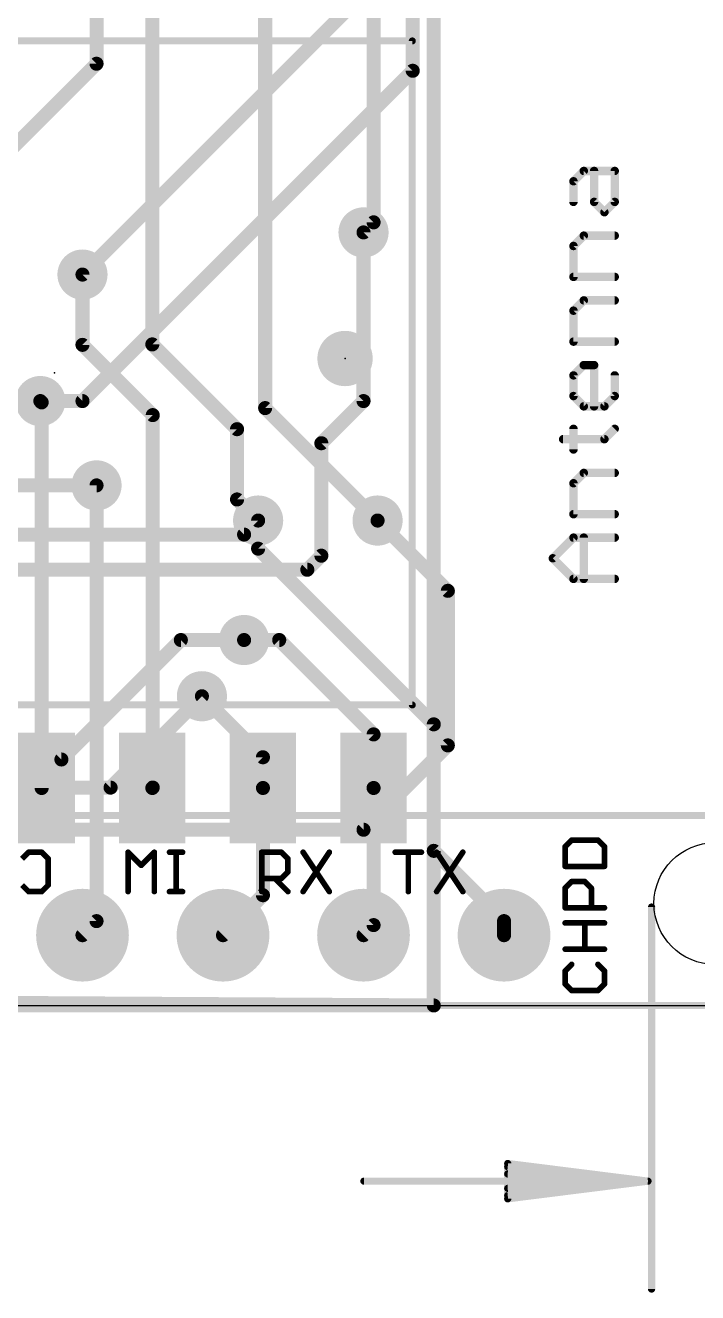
# Model space of a CAD drawing. Extents: x -6.8 to 60.3, y -8.9 to 34.9.
# Drawn here: x 35.8 to 47.95, y -5.19 to 17.71 of the extents above; entities that cross this region are included whole.
import ezdxf

# ---------------------------------------------------------------- set-up
doc = ezdxf.new("R2010")
doc.units = 0
for name, color, linetype in [('1', 12, 'CONTINUOUS'), ('16', 132, 'CONTINUOUS'), ('17', 110, 'CONTINUOUS'), ('18', 110, 'CONTINUOUS'), ('20', 53, 'CONTINUOUS'), ('21', 40, 'CONTINUOUS'), ('23', 40, 'CONTINUOUS'), ('47', 253, 'CONTINUOUS')]:
    doc.layers.add(name, color=color, linetype=linetype)

# ---------------------------------------------------------------- blocks, each defined once
blk = doc.blocks.new('ROUNDP')
at = {"const_width": 0.5}
blk.add_lwpolyline([(0, -0.25, 1), (0, 0.25, 1), (0, -0.25)], format="xyb", dxfattribs=at)
blk = doc.blocks.new('PIE')
at = {"const_width": 0.5}
blk.add_lwpolyline([(0, -0.25, 1), (0, 0.25, 1), (0, -0.25)], format="xyb", dxfattribs=at)
blk = doc.blocks.new('RECT')
blk.add_solid([(-0.5, -0.5), (0.5, -0.5), (-0.5, 0.5), (0.5, 0.5)])
blk = doc.blocks.new('ROUNDV')
at = {"const_width": 0.5}
blk.add_lwpolyline([(0, -0.25, 1), (0, 0.25, 1), (0, -0.25)], format="xyb", dxfattribs=at)

msp = doc.modelspace()

# ---------------------------------------------------------------- linework, layer by layer
at = {"layer": '1', "const_width": 0.254}
for points in [[(43.18, 0), (43.18, 22.86)], [(37.084, 17.018), (37.084, 20.193)], [(38.092, 18.93), (38.092, 11.946)], [(40.132, 18.89), (40.132, 10.795)], [(42.092, 14.152), (42.092, 18.93)], [(33.909, 13.843), (37.084, 17.018)], [(41.91, 13.97), (42.092, 14.152)], [(36.83, 13.208), (36.83, 11.938)], [(36.83, 11.938), (38.1, 10.668)], [(38.092, 11.946), (39.624, 10.414)], [(36.092, 10.898), (36.068, 10.922)], [(36.092, 10.898), (36.092, 3.93)], [(38.1, 10.668), (38.1, 3.938)], [(40.132, 10.795), (42.164, 8.763)], [(39.624, 10.414), (39.624, 9.144)], [(37.084, 1.524), (37.084, 9.398)], [(39.624, 9.144), (40.005, 8.763)], [(40.005, 8.763), (40.005, 8.255)], [(40.005, 8.255), (43.18, 5.08)], [(39.751, 6.604), (40.386, 6.604)], [(40.386, 6.604), (42.092, 4.898)], [(38.989, 5.588), (40.092, 4.485)], [(43.18, 5.08), (43.18, 2.794)], [(42.092, 4.898), (42.092, 3.93)], [(40.092, 4.485), (40.092, 3.93)], [(38.1, 3.938), (38.092, 3.93)], [(40.092, 3.93), (40.092, 1.992)], [(42.092, 3.93), (42.092, 1.452)], [(43.18, 2.794), (44.45, 1.524)], [(40.092, 1.992), (39.37, 1.27)], [(36.83, 1.27), (37.084, 1.524)], [(44.45, 1.524), (44.45, 1.27)], [(42.092, 1.452), (41.91, 1.27)], [(0, 0), (43.18, 0)]]:
    msp.add_lwpolyline(points, dxfattribs=at)
at = {"layer": '1', "const_width": 0.127}
for points in [[(37.0205, 17.018, 1), (37.1475, 17.018)], [(37.1289, 16.9731, 1), (37.0391, 17.0629)], [(42.0285, 14.152, 1), (42.1555, 14.152)], [(42.1369, 14.1071, 1), (42.0471, 14.1969)], [(41.8651, 14.0149, 1), (41.9549, 13.9251)], [(36.8935, 13.208, 1), (36.7665, 13.208)], [(36.8749, 11.9829, 1), (36.7851, 11.8931)], [(36.7665, 11.938, 1), (36.8935, 11.938)], [(38.1369, 11.9909, 1), (38.0471, 11.9011)], [(38.0285, 11.946, 1), (38.1555, 11.946)], [(36.1129, 10.9669, 1), (36.0231, 10.8771)], [(36.1555, 10.898, 1), (36.0285, 10.898)], [(36.0471, 10.8531, 1), (36.1369, 10.9429)], [(38.1635, 10.668, 1), (38.0365, 10.668)], [(38.0551, 10.6231, 1), (38.1449, 10.7129)], [(40.1769, 10.8399, 1), (40.0871, 10.7501)], [(40.0685, 10.795, 1), (40.1955, 10.795)], [(39.6875, 10.414, 1), (39.5605, 10.414)], [(39.5791, 10.3691, 1), (39.6689, 10.4589)], [(37.1475, 9.398, 1), (37.0205, 9.398)], [(39.6689, 9.1889, 1), (39.5791, 9.0991)], [(39.5605, 9.144, 1), (39.6875, 9.144)], [(40.0685, 8.763, 1), (39.9415, 8.763)], [(39.9601, 8.7181, 1), (40.0499, 8.8079)], [(42.1191, 8.7181, 1), (42.2089, 8.8079)], [(40.0499, 8.2999, 1), (39.9601, 8.2101)], [(39.9415, 8.255, 1), (40.0685, 8.255)], [(39.751, 6.6675, 1), (39.751, 6.5405)], [(40.4309, 6.6489, 1), (40.3411, 6.5591)], [(40.386, 6.5405, 1), (40.386, 6.6675)], [(39.0339, 5.6329, 1), (38.9441, 5.5431)], [(43.2435, 5.08, 1), (43.1165, 5.08)], [(43.1351, 5.0351, 1), (43.2249, 5.1249)], [(42.1555, 4.898, 1), (42.0285, 4.898)], [(42.0471, 4.8531, 1), (42.1369, 4.9429)], [(40.1555, 4.485, 1), (40.0285, 4.485)], [(40.0471, 4.4401, 1), (40.1369, 4.5299)], [(36.0285, 3.93, 1), (36.1555, 3.93)], [(38.0471, 3.9749, 1), (38.1369, 3.8851)], [(38.0365, 3.938, 1), (38.1635, 3.938)], [(38.1449, 3.8931, 1), (38.0551, 3.9829)], [(40.1555, 3.93, 1), (40.0285, 3.93)], [(40.0285, 3.93, 1), (40.1555, 3.93)], [(42.1555, 3.93, 1), (42.0285, 3.93)], [(42.0285, 3.93, 1), (42.1555, 3.93)], [(43.2249, 2.8389, 1), (43.1351, 2.7491)], [(43.1165, 2.794, 1), (43.2435, 2.794)], [(40.1369, 1.9471, 1), (40.0471, 2.0369)], [(40.0285, 1.992, 1), (40.1555, 1.992)], [(37.1289, 1.4791, 1), (37.0391, 1.5689)], [(44.5135, 1.524, 1), (44.3865, 1.524)], [(44.4051, 1.4791, 1), (44.4949, 1.5689)], [(36.7851, 1.3149, 1), (36.8749, 1.2251)], [(37.0205, 1.524, 1), (37.1475, 1.524)], [(39.3251, 1.3149, 1), (39.4149, 1.2251)], [(41.8651, 1.3149, 1), (41.9549, 1.2251)], [(42.0285, 1.452, 1), (42.1555, 1.452)], [(42.1369, 1.4071, 1), (42.0471, 1.4969)], [(44.3865, 1.27, 1), (44.5135, 1.27)], [(43.1165, 0, 1), (43.2435, 0)], [(43.18, -0.0635, 1), (43.18, 0.0635)]]:
    msp.add_lwpolyline(points, format="xyb", dxfattribs=at)
at = {"layer": '16', "const_width": 0.254}
for points in [[(43.18, 0), (43.18, 22.86)], [(42.799, 16.891), (42.799, 19.939)], [(41.91, 18.288), (36.83, 13.208)], [(36.83, 10.922), (42.799, 16.891)], [(41.91, 10.922), (41.91, 13.97)], [(36.83, 10.922), (36.068, 10.922)], [(41.148, 10.16), (41.91, 10.922)], [(41.148, 8.128), (41.148, 10.16)], [(37.084, 9.398), (32.766, 9.398)], [(39.751, 8.509), (40.005, 8.763)], [(42.164, 8.763), (43.434, 7.493)], [(32.512, 8.509), (39.751, 8.509)], [(40.894, 7.874), (41.148, 8.128)], [(32.258, 7.874), (40.894, 7.874)], [(43.434, 4.699), (43.434, 7.493)], [(36.449, 4.445), (38.608, 6.604)], [(38.608, 6.604), (39.751, 6.604)], [(37.338, 3.937), (38.989, 5.588)], [(41.91, 3.175), (43.434, 4.699)], [(28.575, 4.445), (36.449, 4.445)], [(28.321, 3.937), (37.338, 3.937)], [(23.495, 3.175), (41.91, 3.175)], [(-0.127, 0.254), (43.18, 0)]]:
    msp.add_lwpolyline(points, dxfattribs=at)
at = {"layer": '16', "const_width": 0.127}
for points in [[(42.7355, 16.891, 1), (42.8625, 16.891)], [(42.8439, 16.8461, 1), (42.7541, 16.9359)], [(41.9735, 13.97, 1), (41.8465, 13.97)], [(36.7851, 13.2529, 1), (36.8749, 13.1631)], [(36.068, 10.9855, 1), (36.068, 10.8585)], [(36.7851, 10.9669, 1), (36.8749, 10.8771)], [(36.83, 10.8585, 1), (36.83, 10.9855)], [(41.9549, 10.8771, 1), (41.8651, 10.9669)], [(41.8465, 10.922, 1), (41.9735, 10.922)], [(41.2115, 10.16, 1), (41.0845, 10.16)], [(41.1031, 10.2049, 1), (41.1929, 10.1151)], [(37.084, 9.3345, 1), (37.084, 9.4615)], [(40.0499, 8.7181, 1), (39.9601, 8.8079)], [(42.2089, 8.8079, 1), (42.1191, 8.7181)], [(39.7061, 8.5539, 1), (39.7959, 8.4641)], [(39.751, 8.4455, 1), (39.751, 8.5725)], [(41.1929, 8.0831, 1), (41.1031, 8.1729)], [(41.0845, 8.128, 1), (41.2115, 8.128)], [(40.8491, 7.9189, 1), (40.9389, 7.8291)], [(40.894, 7.8105, 1), (40.894, 7.9375)], [(43.4975, 7.493, 1), (43.3705, 7.493)], [(43.3891, 7.4481, 1), (43.4789, 7.5379)], [(38.608, 6.6675, 1), (38.608, 6.5405)], [(38.6529, 6.5591, 1), (38.5631, 6.6489)], [(39.751, 6.5405, 1), (39.751, 6.6675)], [(39.0339, 5.5431, 1), (38.9441, 5.6329)], [(43.4789, 4.6541, 1), (43.3891, 4.7439)], [(43.3705, 4.699, 1), (43.4975, 4.699)], [(36.4041, 4.4899, 1), (36.4939, 4.4001)], [(36.449, 4.3815, 1), (36.449, 4.5085)], [(37.2931, 3.9819, 1), (37.3829, 3.8921)], [(37.338, 3.8735, 1), (37.338, 4.0005)], [(41.8651, 3.2199, 1), (41.9549, 3.1301)], [(41.91, 3.1115, 1), (41.91, 3.2385)], [(43.1165, 0, 1), (43.2435, 0)], [(43.1796, -0.0635, 1), (43.1804, 0.0635)]]:
    msp.add_lwpolyline(points, format="xyb", dxfattribs=at)
at = {"layer": '20'}
msp.add_line((2.54, 0), (48.26, 0), dxfattribs=at)
msp.add_circle((48.26, 1.8415), 1.1, dxfattribs=at)
at = {"layer": '21'}
for points, const_width in [([(27.792, 17.43), (42.792, 17.43)], 0.127), ([(42.792, 17.43), (42.792, 5.43)], 0.127), ([(45.7051, 14.8941), (45.8915, 15.0805)], 0.1524), ([(45.8915, 15.0805), (46.4508, 15.0805)], 0.1524), ([(46.078, 14.5212), (46.078, 15.0805)], 0.1524), ([(46.4508, 15.0805), (46.4508, 14.5212)], 0.1524), ([(45.7051, 14.5212), (45.7051, 14.8941)], 0.1524), ([(46.2644, 14.3348), (46.078, 14.5212)], 0.1524), ([(46.4508, 14.5212), (46.2644, 14.3348)], 0.1524), ([(45.7051, 13.7247), (45.8915, 13.9111)], 0.1524), ([(45.8915, 13.9111), (46.4508, 13.9111)], 0.1524), ([(45.7051, 13.1654), (45.7051, 13.7247)], 0.1524), ([(46.4508, 13.1654), (45.7051, 13.1654)], 0.1524), ([(45.7051, 12.5553), (45.8915, 12.7417)], 0.1524), ([(45.7051, 11.996), (45.7051, 12.5553)], 0.1524), ([(45.8915, 12.7417), (46.4508, 12.7417)], 0.1524), ([(46.4508, 11.996), (45.7051, 11.996)], 0.1524), ([(45.7051, 11.3859), (45.8915, 11.5723)], 0.1524), ([(45.7051, 11.013), (45.7051, 11.3859)], 0.1524), ([(45.8915, 11.5723), (46.078, 11.5723)], 0.1524), ([(46.078, 11.5723), (46.078, 10.8266)], 0.1524), ([(46.4508, 11.3859), (46.4508, 11.013)], 0.1524), ([(45.8915, 10.8266), (45.7051, 11.013)], 0.1524), ([(46.4508, 11.013), (46.2644, 10.8266)], 0.1524), ([(46.2644, 10.8266), (45.8915, 10.8266)], 0.1524), ([(45.5187, 10.2334), (46.2644, 10.2334)], 0.1524), ([(45.7051, 10.047), (45.7051, 10.4198)], 0.1524), ([(46.2644, 10.2334), (46.4508, 10.4198)], 0.1524), ([(45.7051, 9.4369), (45.8915, 9.6233)], 0.1524), ([(45.8915, 9.6233), (46.4508, 9.6233)], 0.1524), ([(45.7051, 8.8776), (45.7051, 9.4369)], 0.1524), ([(46.4508, 8.8776), (45.7051, 8.8776)], 0.1524), ([(45.3322, 8.0811), (45.7051, 8.4539)], 0.1524), ([(45.7051, 8.4539), (46.4508, 8.4539)], 0.1524), ([(45.8915, 7.7082), (45.8915, 8.4539)], 0.1524), ([(45.7051, 7.7082), (45.3322, 8.0811)], 0.1524), ([(46.4508, 7.7082), (45.7051, 7.7082)], 0.1524), ([(42.792, 5.43), (27.792, 5.43)], 0.127), ([(50.592, 3.43), (26.592, 3.43)], 0.127), ([(45.6729, 2.9883), (45.5543, 2.8696)], 0.1016), ([(46.1475, 2.9883), (45.6729, 2.9883)], 0.1016), ([(46.2661, 2.8696), (46.1475, 2.9883)], 0.1016), ([(35.8564, 2.7692), (35.7378, 2.6506)], 0.1016), ([(36.0937, 2.7692), (35.8564, 2.7692)], 0.1016), ([(36.2123, 2.6506), (36.0937, 2.7692)], 0.1016), ([(37.6541, 2.0574), (37.6541, 2.7692)], 0.1016), ([(37.6541, 2.7692), (37.8914, 2.5319)], 0.1016), ([(37.8914, 2.5319), (38.1287, 2.7692)], 0.1016), ([(38.1287, 2.7692), (38.1287, 2.0574)], 0.1016), ([(38.4025, 2.7692), (38.6398, 2.7692)], 0.1016), ([(38.5212, 2.0574), (38.5212, 2.7692)], 0.1016), ([(40.0694, 2.0574), (40.0694, 2.7692)], 0.1016), ([(40.0694, 2.7692), (40.4253, 2.7692)], 0.1016), ([(40.4253, 2.7692), (40.5439, 2.6506)], 0.1016), ([(40.8178, 2.7692), (41.2923, 2.0574)], 0.1016), ([(41.2923, 2.7692), (40.8178, 2.0574)], 0.1016), ([(42.4824, 2.7692), (42.9569, 2.7692)], 0.1016), ([(42.7197, 2.0574), (42.7197, 2.7692)], 0.1016), ([(43.2308, 2.7692), (43.7053, 2.0574)], 0.1016), ([(43.7053, 2.7692), (43.2308, 2.0574)], 0.1016), ([(45.5543, 2.8696), (45.5543, 2.5137)], 0.1016), ([(46.2661, 2.5137), (46.2661, 2.8696)], 0.1016), ([(36.2123, 2.176), (36.2123, 2.6506)], 0.1016), ([(40.5439, 2.6506), (40.5439, 2.4133)], 0.1016), ([(45.5543, 2.5137), (46.2661, 2.5137)], 0.1016), ([(40.4253, 2.2947), (40.0694, 2.2947)], 0.1016), ([(40.3067, 2.2947), (40.5439, 2.0574)], 0.1016), ([(40.5439, 2.4133), (40.4253, 2.2947)], 0.1016), ([(45.5543, 2.1212), (45.6729, 2.2398)], 0.1016), ([(45.6729, 2.2398), (45.9102, 2.2398)], 0.1016), ([(45.9102, 2.2398), (46.0288, 2.1212)], 0.1016), ([(35.7378, 2.176), (35.8564, 2.0574)], 0.1016), ([(35.8564, 2.0574), (36.0937, 2.0574)], 0.1016), ([(36.0937, 2.0574), (36.2123, 2.176)], 0.1016), ([(38.4025, 2.0574), (38.6398, 2.0574)], 0.1016), ([(45.5543, 1.7653), (45.5543, 2.1212)], 0.1016), ([(46.0288, 2.1212), (46.0288, 1.7653)], 0.1016), ([(46.2661, 1.7653), (45.5543, 1.7653)], 0.1016), ([(45.5543, 1.4914), (46.2661, 1.4914)], 0.1016), ([(45.9102, 1.0169), (45.9102, 1.4914)], 0.1016), ([(46.2661, 1.0169), (45.5543, 1.0169)], 0.1016), ([(45.6729, 0.743), (45.5543, 0.6244)], 0.1016), ([(46.2661, 0.6244), (46.1475, 0.743)], 0.1016), ([(45.5543, 0.6244), (45.5543, 0.3871)], 0.1016), ([(46.2661, 0.3871), (46.2661, 0.6244)], 0.1016), ([(45.5543, 0.3871), (45.6729, 0.2685)], 0.1016), ([(45.6729, 0.2685), (46.1475, 0.2685)], 0.1016), ([(46.1475, 0.2685), (46.2661, 0.3871)], 0.1016)]:
    msp.add_lwpolyline(points, dxfattribs=dict(at, const_width=const_width))
for points, const_width in [([(42.8238, 17.43, 1), (42.7602, 17.43)], 0.0635), ([(42.792, 17.3983, 1), (42.792, 17.4617)], 0.0635), ([(45.8915, 15.1186, 1), (45.8915, 15.0424)], 0.0762), ([(45.9185, 15.0535, 1), (45.8646, 15.1074)], 0.0762), ([(46.1161, 15.0805, 1), (46.0399, 15.0805)], 0.0762), ([(46.4889, 15.0805, 1), (46.4127, 15.0805)], 0.0762), ([(46.4508, 15.0424, 1), (46.4508, 15.1186)], 0.0762), ([(45.7432, 14.8941, 1), (45.667, 14.8941)], 0.0762), ([(45.6782, 14.921, 1), (45.732, 14.8671)], 0.0762), ([(45.667, 14.5212, 1), (45.7432, 14.5212)], 0.0762), ([(46.1049, 14.5482, 1), (46.051, 14.4943)], 0.0762), ([(46.0399, 14.5212, 1), (46.1161, 14.5212)], 0.0762), ([(46.4127, 14.5212, 1), (46.4889, 14.5212)], 0.0762), ([(46.4777, 14.4943, 1), (46.4239, 14.5482)], 0.0762), ([(46.2374, 14.3617, 1), (46.2913, 14.3078)], 0.0762), ([(46.2374, 14.3078, 1), (46.2913, 14.3617)], 0.0762), ([(45.8915, 13.9492, 1), (45.8915, 13.873)], 0.0762), ([(45.9185, 13.8841, 1), (45.8646, 13.938)], 0.0762), ([(46.4508, 13.873, 1), (46.4508, 13.9492)], 0.0762), ([(45.7432, 13.7247, 1), (45.667, 13.7247)], 0.0762), ([(45.6782, 13.7516, 1), (45.732, 13.6977)], 0.0762), ([(45.7051, 13.2035, 1), (45.7051, 13.1273)], 0.0762), ([(45.667, 13.1654, 1), (45.7432, 13.1654)], 0.0762), ([(46.4508, 13.1273, 1), (46.4508, 13.2035)], 0.0762), ([(45.7432, 12.5553, 1), (45.667, 12.5553)], 0.0762), ([(45.6782, 12.5822, 1), (45.732, 12.5283)], 0.0762), ([(45.8915, 12.7798, 1), (45.8915, 12.7036)], 0.0762), ([(45.9185, 12.7148, 1), (45.8646, 12.7686)], 0.0762), ([(46.4508, 12.7036, 1), (46.4508, 12.7798)], 0.0762), ([(45.7051, 12.0341, 1), (45.7051, 11.9579)], 0.0762), ([(45.667, 11.996, 1), (45.7432, 11.996)], 0.0762), ([(46.4508, 11.9579, 1), (46.4508, 12.0341)], 0.0762), ([(45.7432, 11.3859, 1), (45.667, 11.3859)], 0.0762), ([(45.6782, 11.4128, 1), (45.732, 11.3589)], 0.0762), ([(45.8915, 11.6104, 1), (45.8915, 11.5342)], 0.0762), ([(45.9185, 11.5454, 1), (45.8646, 11.5992)], 0.0762), ([(46.1161, 11.5723, 1), (46.0399, 11.5723)], 0.0762), ([(46.078, 11.5342, 1), (46.078, 11.6104)], 0.0762), ([(46.4889, 11.3859, 1), (46.4127, 11.3859)], 0.0762), ([(45.732, 11.04, 1), (45.6782, 10.9861)], 0.0762), ([(45.667, 11.013, 1), (45.7432, 11.013)], 0.0762), ([(46.4127, 11.013, 1), (46.4889, 11.013)], 0.0762), ([(46.4777, 10.9861, 1), (46.4239, 11.04)], 0.0762), ([(45.8915, 10.8647, 1), (45.8915, 10.7885)], 0.0762), ([(45.8646, 10.7997, 1), (45.9185, 10.8535)], 0.0762), ([(46.0399, 10.8266, 1), (46.1161, 10.8266)], 0.0762), ([(46.2374, 10.8535, 1), (46.2913, 10.7997)], 0.0762), ([(46.2644, 10.7885, 1), (46.2644, 10.8647)], 0.0762), ([(45.5187, 10.2715, 1), (45.5187, 10.1953)], 0.0762), ([(45.7432, 10.4198, 1), (45.667, 10.4198)], 0.0762), ([(46.2644, 10.1953, 1), (46.2644, 10.2715)], 0.0762), ([(46.4777, 10.3929, 1), (46.4239, 10.4468)], 0.0762), ([(45.667, 10.047, 1), (45.7432, 10.047)], 0.0762), ([(46.2374, 10.2604, 1), (46.2913, 10.2065)], 0.0762), ([(45.8915, 9.6614, 1), (45.8915, 9.5852)], 0.0762), ([(45.9185, 9.5964, 1), (45.8646, 9.6502)], 0.0762), ([(46.4508, 9.5852, 1), (46.4508, 9.6614)], 0.0762), ([(45.7432, 9.4369, 1), (45.667, 9.4369)], 0.0762), ([(45.6782, 9.4638, 1), (45.732, 9.4099)], 0.0762), ([(45.7051, 8.9157, 1), (45.7051, 8.8395)], 0.0762), ([(46.4508, 8.8395, 1), (46.4508, 8.9157)], 0.0762), ([(45.667, 8.8776, 1), (45.7432, 8.8776)], 0.0762), ([(45.7051, 8.492, 1), (45.7051, 8.4158)], 0.0762), ([(45.732, 8.427, 1), (45.6782, 8.4808)], 0.0762), ([(45.9296, 8.4539, 1), (45.8534, 8.4539)], 0.0762), ([(46.4508, 8.4158, 1), (46.4508, 8.492)], 0.0762), ([(45.3592, 8.108, 1), (45.3053, 8.0541)], 0.0762), ([(45.3053, 8.108, 1), (45.3592, 8.0541)], 0.0762), ([(45.7051, 7.7463, 1), (45.7051, 7.6701)], 0.0762), ([(45.6782, 7.6813, 1), (45.732, 7.7351)], 0.0762), ([(45.8534, 7.7082, 1), (45.9296, 7.7082)], 0.0762), ([(46.4508, 7.6701, 1), (46.4508, 7.7463)], 0.0762), ([(42.7602, 5.43, 1), (42.8238, 5.43)], 0.0635), ([(42.792, 5.3983, 1), (42.792, 5.4618)], 0.0635), ([(45.6729, 3.0137, 1), (45.6729, 2.9629)], 0.0508), ([(45.6909, 2.9703, 1), (45.655, 3.0062)], 0.0508), ([(46.1654, 3.0062, 1), (46.1295, 2.9703)], 0.0508), ([(46.1475, 2.9629, 1), (46.1475, 3.0137)], 0.0508), ([(35.8564, 2.7946, 1), (35.8564, 2.7438)], 0.0508), ([(35.8744, 2.7512, 1), (35.8385, 2.7872)], 0.0508), ([(36.1117, 2.7872, 1), (36.0757, 2.7512)], 0.0508), ([(36.0937, 2.7438, 1), (36.0937, 2.7946)], 0.0508), ([(37.6795, 2.7692, 1), (37.6287, 2.7692)], 0.0508), ([(37.6721, 2.7872, 1), (37.6362, 2.7512)], 0.0508), ([(38.1541, 2.7692, 1), (38.1033, 2.7692)], 0.0508), ([(38.1466, 2.7512, 1), (38.1107, 2.7872)], 0.0508), ([(38.4025, 2.7946, 1), (38.4025, 2.7438)], 0.0508), ([(38.5466, 2.7692, 1), (38.4958, 2.7692)], 0.0508), ([(38.6398, 2.7438, 1), (38.6398, 2.7946)], 0.0508), ([(40.0948, 2.7692, 1), (40.044, 2.7692)], 0.0508), ([(40.0694, 2.7946, 1), (40.0694, 2.7438)], 0.0508), ([(40.4432, 2.7872, 1), (40.4073, 2.7512)], 0.0508), ([(40.4253, 2.7438, 1), (40.4253, 2.7946)], 0.0508), ([(40.8389, 2.7833, 1), (40.7967, 2.7551)], 0.0508), ([(41.3135, 2.7551, 1), (41.2712, 2.7833)], 0.0508), ([(42.4824, 2.7946, 1), (42.4824, 2.7438)], 0.0508), ([(42.7451, 2.7692, 1), (42.6943, 2.7692)], 0.0508), ([(42.9569, 2.7438, 1), (42.9569, 2.7946)], 0.0508), ([(43.2519, 2.7833, 1), (43.2097, 2.7551)], 0.0508), ([(43.7265, 2.7551, 1), (43.6842, 2.7833)], 0.0508), ([(45.5797, 2.8696, 1), (45.5289, 2.8696)], 0.0508), ([(45.5363, 2.8876, 1), (45.5723, 2.8517)], 0.0508), ([(46.2915, 2.8696, 1), (46.2407, 2.8696)], 0.0508), ([(46.2481, 2.8517, 1), (46.2841, 2.8876)], 0.0508), ([(36.2377, 2.6506, 1), (36.1869, 2.6506)], 0.0508), ([(36.1944, 2.6326, 1), (36.2303, 2.6685)], 0.0508), ([(37.8734, 2.5499, 1), (37.9093, 2.514)], 0.0508), ([(37.8734, 2.514, 1), (37.9093, 2.5499)], 0.0508), ([(40.5693, 2.6506, 1), (40.5185, 2.6506)], 0.0508), ([(40.526, 2.6326, 1), (40.5619, 2.6685)], 0.0508), ([(45.5543, 2.5391, 1), (45.5543, 2.4883)], 0.0508), ([(45.5289, 2.5137, 1), (45.5797, 2.5137)], 0.0508), ([(46.2407, 2.5137, 1), (46.2915, 2.5137)], 0.0508), ([(46.2661, 2.4883, 1), (46.2661, 2.5391)], 0.0508), ([(40.0694, 2.3201, 1), (40.0694, 2.2693)], 0.0508), ([(40.3246, 2.3126, 1), (40.2887, 2.2767)], 0.0508), ([(40.4073, 2.3126, 1), (40.4432, 2.2767)], 0.0508), ([(40.4253, 2.2693, 1), (40.4253, 2.3201)], 0.0508), ([(40.5185, 2.4133, 1), (40.5693, 2.4133)], 0.0508), ([(40.5619, 2.3953, 1), (40.526, 2.4313)], 0.0508), ([(45.6729, 2.2652, 1), (45.6729, 2.2144)], 0.0508), ([(45.6909, 2.2219, 1), (45.655, 2.2578)], 0.0508), ([(45.9282, 2.2578, 1), (45.8922, 2.2219)], 0.0508), ([(45.9102, 2.2144, 1), (45.9102, 2.2652)], 0.0508), ([(35.8564, 2.0828, 1), (35.8564, 2.032)], 0.0508), ([(35.8385, 2.0394, 1), (35.8744, 2.0754)], 0.0508), ([(36.0757, 2.0754, 1), (36.1117, 2.0394)], 0.0508), ([(36.0937, 2.032, 1), (36.0937, 2.0828)], 0.0508), ([(36.1869, 2.176, 1), (36.2377, 2.176)], 0.0508), ([(36.2303, 2.1581, 1), (36.1944, 2.194)], 0.0508), ([(37.6287, 2.0574, 1), (37.6795, 2.0574)], 0.0508), ([(38.1033, 2.0574, 1), (38.1541, 2.0574)], 0.0508), ([(38.4025, 2.0828, 1), (38.4025, 2.032)], 0.0508), ([(38.4958, 2.0574, 1), (38.5466, 2.0574)], 0.0508), ([(38.6398, 2.032, 1), (38.6398, 2.0828)], 0.0508), ([(40.044, 2.0574, 1), (40.0948, 2.0574)], 0.0508), ([(40.526, 2.0394, 1), (40.5619, 2.0754)], 0.0508), ([(40.7967, 2.0715, 1), (40.8389, 2.0433)], 0.0508), ([(41.2712, 2.0433, 1), (41.3135, 2.0715)], 0.0508), ([(42.6943, 2.0574, 1), (42.7451, 2.0574)], 0.0508), ([(43.2097, 2.0715, 1), (43.2519, 2.0433)], 0.0508), ([(43.6842, 2.0433, 1), (43.7265, 2.0715)], 0.0508), ([(45.5363, 2.1392, 1), (45.5723, 2.1032)], 0.0508), ([(45.5797, 2.1212, 1), (45.5289, 2.1212)], 0.0508), ([(46.0542, 2.1212, 1), (46.0034, 2.1212)], 0.0508), ([(46.0109, 2.1032, 1), (46.0468, 2.1392)], 0.0508), ([(45.5543, 1.7907, 1), (45.5543, 1.7399)], 0.0508), ([(45.5289, 1.7653, 1), (45.5797, 1.7653)], 0.0508), ([(46.0034, 1.7653, 1), (46.0542, 1.7653)], 0.0508), ([(46.2661, 1.7399, 1), (46.2661, 1.7907)], 0.0508), ([(45.5543, 1.5168, 1), (45.5543, 1.466)], 0.0508), ([(45.9356, 1.4914, 1), (45.8848, 1.4914)], 0.0508), ([(46.2661, 1.466, 1), (46.2661, 1.5168)], 0.0508), ([(45.5543, 1.0423, 1), (45.5543, 0.9915)], 0.0508), ([(45.8848, 1.0169, 1), (45.9356, 1.0169)], 0.0508), ([(46.2661, 0.9915, 1), (46.2661, 1.0423)], 0.0508), ([(45.6909, 0.725, 1), (45.655, 0.761)], 0.0508), ([(46.1654, 0.761, 1), (46.1295, 0.725)], 0.0508), ([(45.5797, 0.6244, 1), (45.5289, 0.6244)], 0.0508), ([(45.5363, 0.6423, 1), (45.5723, 0.6064)], 0.0508), ([(46.2915, 0.6244, 1), (46.2407, 0.6244)], 0.0508), ([(46.2481, 0.6064, 1), (46.2841, 0.6423)], 0.0508), ([(45.5723, 0.4051, 1), (45.5363, 0.3691)], 0.0508), ([(45.5289, 0.3871, 1), (45.5797, 0.3871)], 0.0508), ([(45.6729, 0.2939, 1), (45.6729, 0.2431)], 0.0508), ([(45.655, 0.2505, 1), (45.6909, 0.2864)], 0.0508), ([(46.1295, 0.2864, 1), (46.1654, 0.2505)], 0.0508), ([(46.1475, 0.2431, 1), (46.1475, 0.2939)], 0.0508), ([(46.2407, 0.3871, 1), (46.2915, 0.3871)], 0.0508), ([(46.2841, 0.3691, 1), (46.2481, 0.4051)], 0.0508)]:
    msp.add_lwpolyline(points, format="xyb", dxfattribs=dict(at, const_width=const_width))
at = {"layer": '23'}
for p in [(41.5762, 11.691), (36.322, 11.43)]:
    msp.add_point(p, dxfattribs=at)
at = {"layer": '47', "const_width": 0.13}
for points in [[(47.117, 1.778), (47.117, -5.125)], [(20.574, 0), (60.243, 0)], [(47.052, -3.175), (44.517, -2.8558)], [(44.517, -2.8558), (44.517, -3.4942)], [(47.052, -3.175), (44.517, -2.915)], [(47.052, -3.175), (41.917, -3.175)], [(47.052, -3.175), (44.517, -3.045)], [(44.517, -3.4942), (47.052, -3.175)], [(44.517, -3.305), (47.052, -3.175)], [(44.517, -3.435), (47.052, -3.175)]]:
    msp.add_lwpolyline(points, dxfattribs=at)
at = {"layer": '47', "const_width": 0.065}
for points in [[(47.1495, 1.778, 1), (47.0845, 1.778)], [(44.5211, -2.8235, 1), (44.5129, -2.888)], [(44.5495, -2.8558, 1), (44.4845, -2.8558)], [(44.5203, -2.8827, 1), (44.5137, -2.9473)], [(41.917, -3.1425, 1), (41.917, -3.2075)], [(44.5187, -3.0125, 1), (44.5153, -3.0775)], [(47.0561, -3.2072, 1), (47.0479, -3.1428)], [(47.0479, -3.2072, 1), (47.0561, -3.1428)], [(47.0553, -3.2073, 1), (47.0487, -3.1427)], [(47.0487, -3.2073, 1), (47.0553, -3.1427)], [(47.0503, -3.2075, 1), (47.0537, -3.1425)], [(47.0537, -3.2075, 1), (47.0503, -3.1425)], [(47.052, -3.2075, 1), (47.052, -3.1425)], [(44.5153, -3.2725, 1), (44.5187, -3.3375)], [(44.5137, -3.4027, 1), (44.5203, -3.4673)], [(44.5129, -3.462, 1), (44.5211, -3.5265)], [(44.4845, -3.4942, 1), (44.5495, -3.4942)], [(47.0845, -5.125, 1), (47.1495, -5.125)]]:
    msp.add_lwpolyline(points, format="xyb", dxfattribs=at)

# ---------------------------------------------------------------- block references
at = {"layer": '1'}
msp.add_blockref('PIE', (41.5762, 11.691), dxfattribs=at)
at = {"layer": '1', "xscale": 2, "yscale": 1.2, "rotation": 270}
for p in [(36.092, 3.93), (38.092, 3.93), (40.092, 3.93), (42.092, 3.93)]:
    msp.add_blockref('RECT', p, dxfattribs=at)
at = {"layer": '17', "xscale": 1.6764, "yscale": 1.6764, "rotation": 270}
for p in [(36.83, 1.27), (36.83, 1.27), (39.37, 1.27), (39.37, 1.27), (41.91, 1.27), (41.91, 1.27), (44.45, 1.27), (44.45, 1.27)]:
    msp.add_blockref('ROUNDP', p, dxfattribs=at)
at = {"layer": '18', "xscale": 0.9064, "yscale": 0.9064}
for p in [(41.91, 13.97), (41.91, 13.97), (36.83, 13.208), (36.83, 13.208), (36.068, 10.922), (36.068, 10.922), (37.084, 9.398), (37.084, 9.398), (40.005, 8.763), (40.005, 8.763), (42.164, 8.763), (42.164, 8.763), (39.751, 6.604), (39.751, 6.604), (38.989, 5.588), (38.989, 5.588)]:
    msp.add_blockref('ROUNDV', p, dxfattribs=at)

doc.saveas('drawing.dxf')
